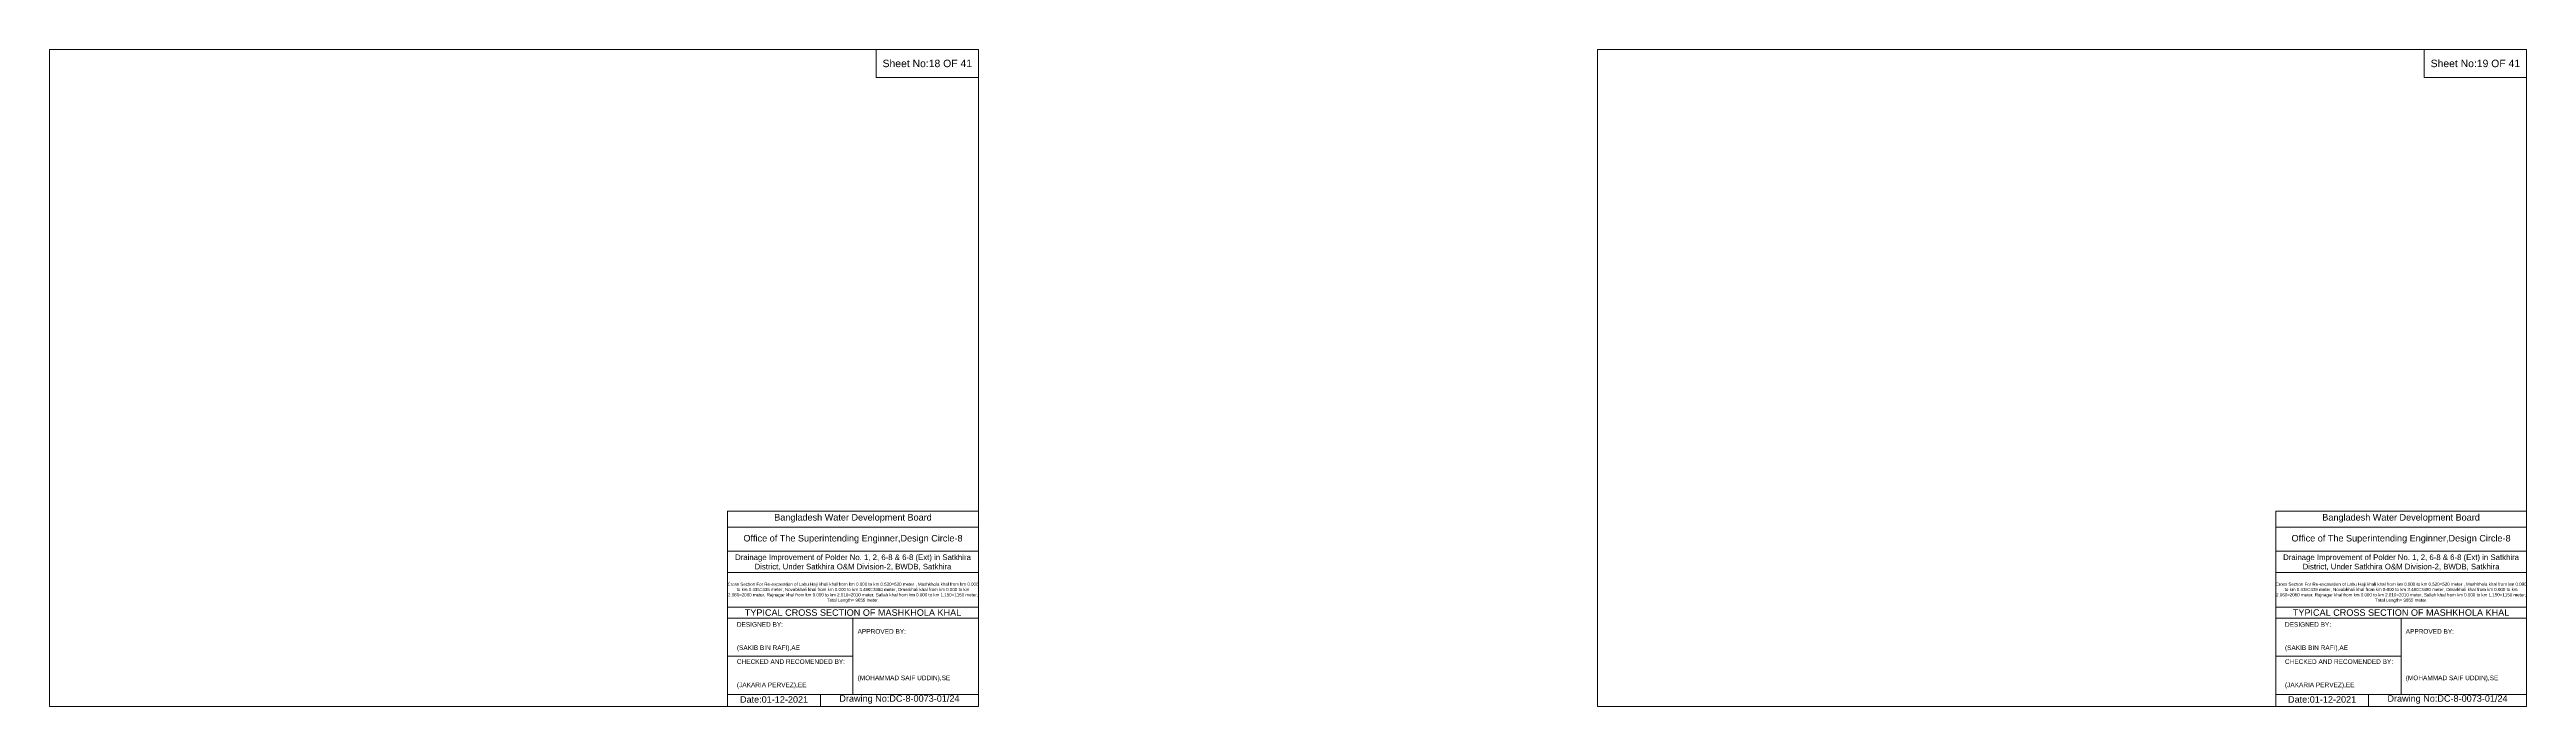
# Model space of a CAD drawing. Header units: inches. Extents: x 93000 to 486000, y -4242 to 0.
# Drawn here: x 270000 to 286000, y -4242 to 0 of the extents above; entities that cross this region are included whole.
import ezdxf

# ---------------------------------------------------------------- set-up
doc = ezdxf.new("R2010")
doc.units = ezdxf.units.IN
doc.header["$LTSCALE"] = 7
doc.header["$MEASUREMENT"] = 0
doc.layers.add('Cross section Data Border', color=7, linetype='Continuous', lineweight=9)
doc.styles.get("Standard").update_dxf_attribs({"font": 'arial.ttf'})

msp = doc.modelspace()

# ---------------------------------------------------------------- linework, layer by layer
at = {"layer": 'Cross section Data Border'}
for points in [[(270000, 0), (276000, 0), (276000, -4242), (270000, -4242)], [(275340, 0), (276000, 0), (276000, -180), (275340, -180)], [(280000, 0), (286000, 0), (286000, -4242), (280000, -4242)], [(285340, 0), (286000, 0), (286000, -180), (285340, -180)]]:
    msp.add_lwpolyline(points, close=True, dxfattribs=at)
for points in [[(274380, -4242), (274380, -2982), (276000, -2982)], [(284380, -4242), (284380, -2982), (286000, -2982)], [(274380, -3084), (276000, -3084)], [(284380, -3084), (286000, -3084)], [(274380, -3240), (276000, -3240)], [(284380, -3240), (286000, -3240)], [(274380, -3378), (276000, -3378)], [(284380, -3378), (286000, -3378)], [(274380, -3600), (276000, -3600)], [(274380, -3672), (276000, -3672)], [(275190, -3672), (275190, -4164)], [(284380, -3600), (286000, -3600)], [(284380, -3672), (286000, -3672)], [(285190, -3672), (285190, -4164)], [(274380, -3918), (275190, -3918)], [(284380, -3918), (285190, -3918)], [(274380, -4164), (276000, -4164)], [(274980, -4164), (274980, -4242)], [(284380, -4164), (286000, -4164)], [(284980, -4164), (284980, -4242)]]:
    msp.add_lwpolyline(points, dxfattribs=at)

# ---------------------------------------------------------------- texts
at = {"layer": 'Cross section Data Border', "attachment_point": 5}
for s, insert, char_height in [('Sheet No:18 OF 41', (275670, -90), 48), ('Sheet No:19 OF 41', (285670, -90), 48), ('Bangladesh Water Development Board', (275190, -3027), 42), ('Bangladesh Water Development Board', (285190, -3027), 42), ('Office of The Superintending Enginner,Design Circle-8', (275190, -3162), 42), ('Office of The Superintending Enginner,Design Circle-8', (285190, -3162), 42)]:
    msp.add_mtext(s, dxfattribs=dict(at, insert=insert, char_height=char_height))
at = {"layer": 'Cross section Data Border'}
for s, insert, char_height, width, attachment_point in [('Drainage Improvement of Polder No. 1, 2, 6-8 & 6-8 (Ext) in Satkhira District, Under Satkhira O&M Division-2, BWDB, Satkhira', (275190, -3312), 36, 1680, 5), ('Drainage Improvement of Polder No. 1, 2, 6-8 & 6-8 (Ext) in Satkhira District, Under Satkhira O&M Division-2, BWDB, Satkhira', (285190, -3312), 36, 1680, 5), ('Cross Section For Re-excavation of Labu Haji khali khal from km 0.000 to km 0.520=520 meter , Mashkhola khal from km 0.000 to km 0.435=435 meter, Novabkhali khal from km 0.000 to km 3.480=3480 meter, Omarkhali khal from km 0.000 to km 2.060=2060 meter, Rajnagar khal from km 0.000 to km 2.010=2010 meter, Sallah khal from km 0.000 to km 1.150=1150 meter, Total Length= 9655 meter. ', (275190, -3507), 20.561, 1620, 5), ('Cross Section For Re-excavation of Labu Haji khali khal from km 0.000 to km 0.520=520 meter , Mashkhola khal from km 0.000 to km 0.435=435 meter, Novabkhali khal from km 0.000 to km 3.480=3480 meter, Omarkhali khal from km 0.000 to km 2.060=2060 meter, Rajnagar khal from km 0.000 to km 2.010=2010 meter, Sallah khal from km 0.000 to km 1.150=1150 meter, Total Length= 9655 meter. ', (285190, -3507), 20.561, 1620, 5), ('TYPICAL CROSS SECTION OF MASHKHOLA KHAL', (275190, -3636), 42, 1680, 5), ('TYPICAL CROSS SECTION OF MASHKHOLA KHAL', (285190, -3636), 42, 1680, 5), ('DESIGNED BY:^J^J^J(SAKIB BIN RAFI),AE', (274440, -3792), 30, 840, 4), ('APPROVED BY:^J^J^J^J^J^J(MOHAMMAD SAIF UDDIN),SE', (275220, -3912), 30, 840, 4), ('DESIGNED BY:^J^J^J(SAKIB BIN RAFI),AE', (284440, -3792), 30, 840, 4), ('APPROVED BY:^J^J^J^J^J^J(MOHAMMAD SAIF UDDIN),SE', (285220, -3912), 30, 840, 4), ('CHECKED AND RECOMENDED BY:^J^J^J(JAKARIA PERVEZ),EE', (274440, -4032), 30, 840, 4), ('CHECKED AND RECOMENDED BY:^J^J^J(JAKARIA PERVEZ),EE', (284440, -4032), 30, 840, 4), ('Date:01-12-2021', (274680, -4197), 42, 840, 5), ('Drawing No:DC-8-0073-01/24', (275490, -4197), 42, 1320, 5), ('Date:01-12-2021', (284680, -4197), 42, 840, 5), ('Drawing No:DC-8-0073-01/24', (285490, -4197), 42, 1320, 5)]:
    msp.add_mtext(s, dxfattribs=dict(at, insert=insert, char_height=char_height, width=width, attachment_point=attachment_point))

doc.saveas('drawing.dxf')
